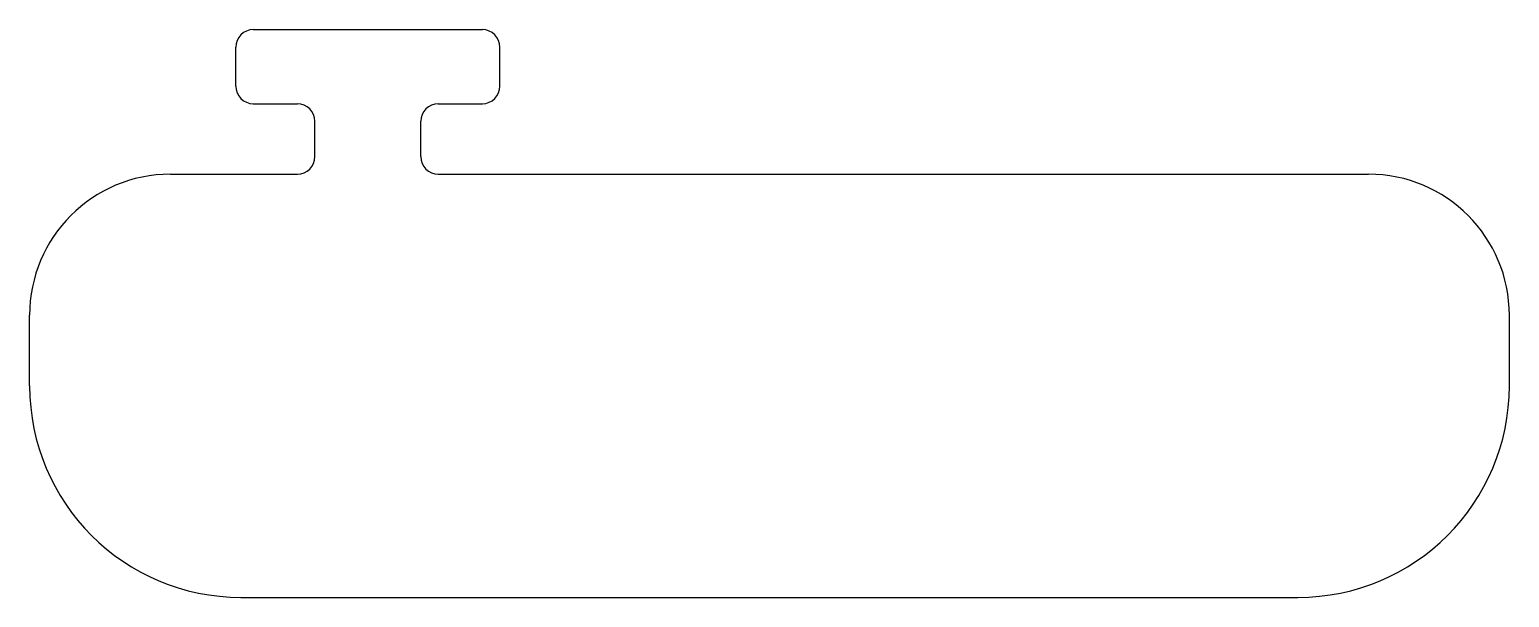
# Model space of a CAD drawing. Extents: x 1267.1 to 1309.1, y 727.6 to 743.7.
import ezdxf

# ---------------------------------------------------------------- set-up
doc = ezdxf.new("R2010")
doc.units = 0
doc.layers.get('0').update_dxf_attribs({"linetype": 'CONTINUOUS'})

msp = doc.modelspace()

# ---------------------------------------------------------------- linework, layer by layer
for p, q in [((1273.405, 743.679), (1279.905, 743.679)), ((1272.905, 742.079), (1272.905, 743.179)), ((1280.405, 742.079), (1280.405, 743.179)), ((1273.405, 741.579), (1274.655, 741.579)), ((1278.655, 741.579), (1279.905, 741.579)), ((1275.155, 740.079), (1275.155, 741.079)), ((1278.155, 740.079), (1278.155, 741.079)), ((1271.055, 739.579), (1274.655, 739.579)), ((1278.655, 739.579), (1305.055, 739.579)), ((1267.055, 733.579), (1267.055, 735.579)), ((1309.055, 733.579), (1309.055, 735.579)), ((1273.055, 727.579), (1303.055, 727.579))]:
    msp.add_line(p, q)
for centre, radius, start, end in [((1273.405, 743.179), 0.5, 90, 180), ((1279.905, 743.179), 0.5, 0, 90), ((1273.405, 742.079), 0.5, 180, 270), ((1279.905, 742.079), 0.5, 270, 360), ((1274.655, 741.079), 0.5, 0, 90), ((1278.655, 741.079), 0.5, 90, 180), ((1274.655, 740.079), 0.5, 270, 0), ((1278.655, 740.079), 0.5, 180, 270), ((1271.055, 735.579), 4, 90, 180), ((1305.055, 735.579), 4, 0, 90), ((1273.055, 733.579), 6, 180, 270), ((1303.055, 733.579), 6, 270, 0)]:
    msp.add_arc(centre, radius, start, end)

doc.saveas('drawing.dxf')
